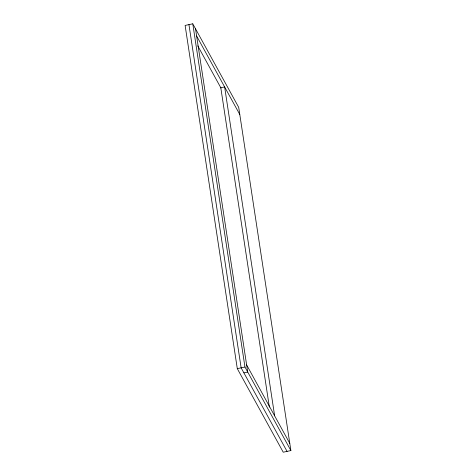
<?xml version="1.0" encoding="UTF-8"?>
<svg xmlns="http://www.w3.org/2000/svg" width="476" height="476" viewBox="0 0 476 476"><rect width="100%" height="100%" fill="white"/><g stroke="black" fill="none" stroke-linecap="round" stroke-linejoin="round"><path stroke-width="0.71" d="M192.774 23.8L185.116 25.43L237.298 368.656L283.226 452.2L290.884 450.57L238.702 107.344L192.774 23.8L244.956 367.026L290.884 450.57M237.298 368.656L244.956 367.026M243.885 372.857L247.71 372.042L195.529 28.81M196.612 35.962L239.785 114.496M197.784 45.863L220.977 88.048M246.622 364.89L289.795 443.418M287.058 451.385L241.13 367.841L188.942 24.615M274.64 415.851L224.63 86.924L220.804 87.739L269.362 407.123"/></g></svg>
